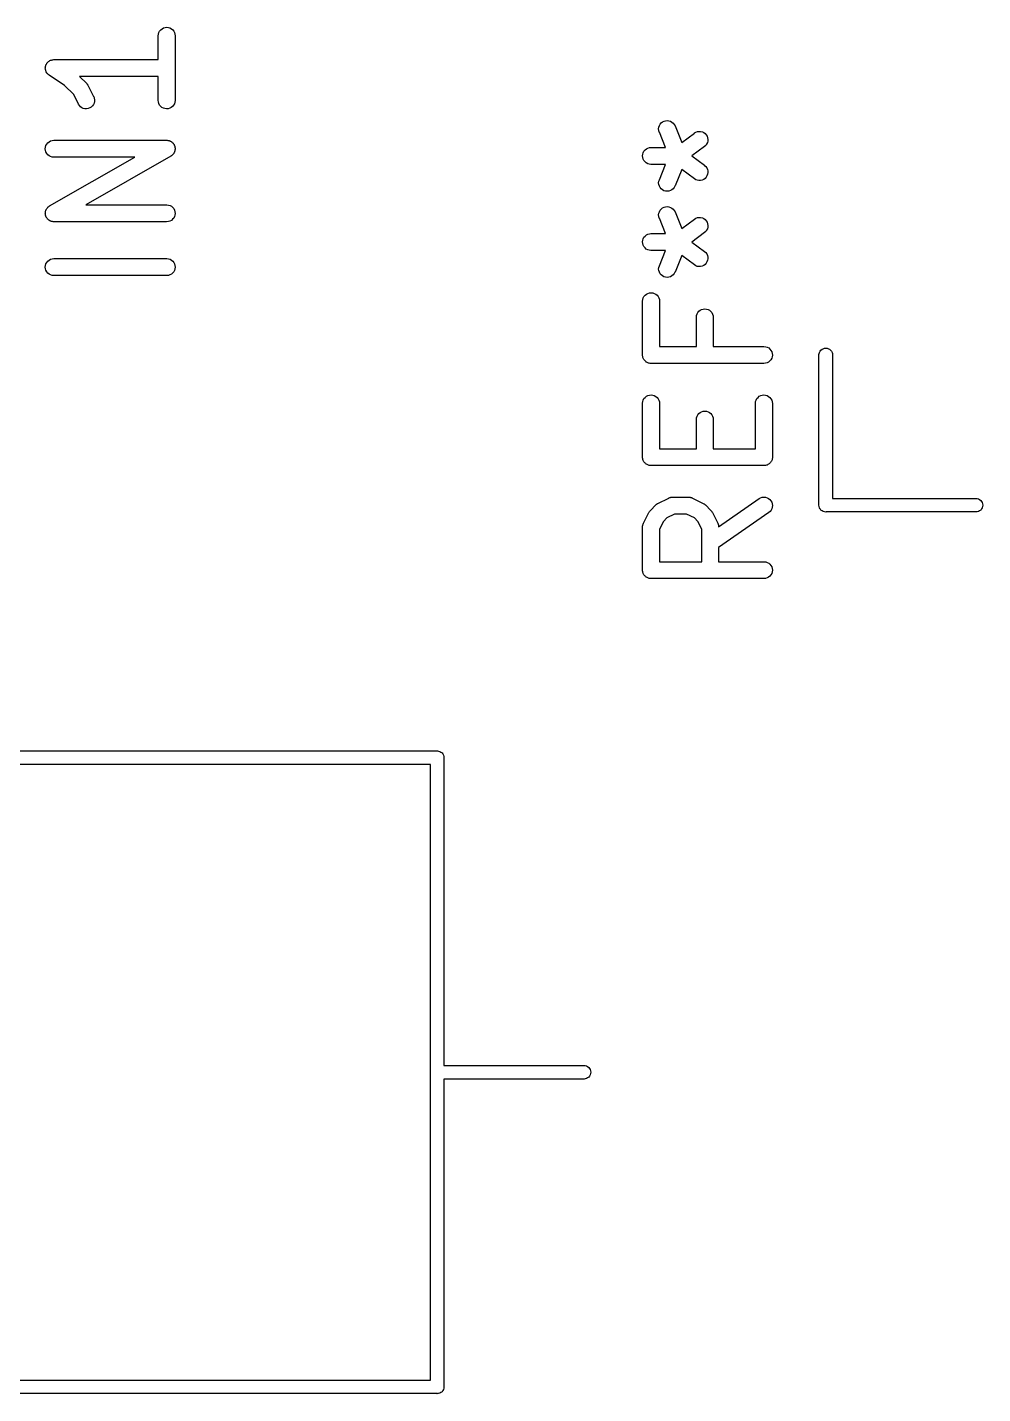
# Model space of a CAD drawing. Extents: x 79.2 to 140.3, y -94.5 to -17.5.
# Drawn here: x 99.55 to 108.01, y -53.39 to -41.3 of the extents above; entities that cross this region are included whole.
import ezdxf

# ---------------------------------------------------------------- set-up
doc = ezdxf.new("R2010")
doc.units = 0
doc.header["$MEASUREMENT"] = 0
doc.layers.add('BLACK', color=7, linetype='CONTINUOUS')

msp = doc.modelspace()

# ---------------------------------------------------------------- linework, layer by layer
at = {"layer": 'BLACK', "linetype": 'CONTINUOUS'}
for p, q in [((100.707, -41.3693), (100.709, -41.3548)), ((100.709, -41.3548), (100.713, -41.3408)), ((100.713, -41.3408), (100.72, -41.328)), ((100.72, -41.328), (100.73, -41.3168)), ((100.73, -41.3168), (100.741, -41.3076)), ((100.741, -41.3076), (100.754, -41.3008)), ((100.754, -41.3008), (100.768, -41.2967)), ((100.768, -41.2967), (100.783, -41.2954)), ((100.783, -41.2954), (100.797, -41.2969)), ((100.797, -41.2969), (100.811, -41.3012)), ((100.811, -41.3012), (100.824, -41.3082)), ((100.824, -41.3082), (100.836, -41.3175)), ((100.836, -41.3175), (100.845, -41.3289)), ((100.845, -41.3289), (100.852, -41.3418)), ((100.852, -41.3418), (100.856, -41.3558)), ((100.856, -41.3558), (100.857, -41.3704)), ((100.707, -41.3704), (100.707, -41.3693)), ((100.707, -41.5811), (100.707, -41.3704)), ((100.857, -41.3704), (100.857, -41.9418)), ((99.7203, -41.6141), (99.7249, -41.6085)), ((99.7249, -41.6085), (99.7295, -41.6029)), ((99.7295, -41.6029), (99.7296, -41.6028)), ((99.7296, -41.6028), (99.7354, -41.5981)), ((99.7296, -41.6028), (99.7296, -41.6028)), ((99.7354, -41.5981), (99.7409, -41.5936)), ((99.7409, -41.5936), (99.7409, -41.5936)), ((99.7409, -41.5936), (99.741, -41.5936)), ((99.741, -41.5936), (99.7476, -41.5901)), ((99.7476, -41.5901), (99.7538, -41.5868)), ((99.7538, -41.5868), (99.7539, -41.5867)), ((99.7539, -41.5867), (99.7607, -41.5847)), ((99.7539, -41.5867), (99.7539, -41.5867)), ((99.7607, -41.5847), (99.7678, -41.5825)), ((99.7678, -41.5825), (99.7679, -41.5825)), ((99.7679, -41.5825), (99.7752, -41.5818)), ((99.7679, -41.5825), (99.7679, -41.5825)), ((99.7752, -41.5818), (99.7824, -41.5811)), ((99.7824, -41.5811), (100.707, -41.5811)), ((99.7074, -41.6555), (99.7081, -41.6483)), ((99.7074, -41.6556), (99.7074, -41.6555)), ((99.7074, -41.6555), (99.7074, -41.6555)), ((99.7081, -41.6631), (99.7074, -41.6556)), ((99.7081, -41.6483), (99.7089, -41.641)), ((99.7087, -41.67), (99.7081, -41.6631)), ((99.7087, -41.6701), (99.7087, -41.67)), ((99.7108, -41.6773), (99.7087, -41.6701)), ((99.7087, -41.6701), (99.7087, -41.6701)), ((99.7089, -41.6409), (99.7111, -41.6338)), ((99.7089, -41.641), (99.7089, -41.6409)), ((99.7089, -41.641), (99.7089, -41.641)), ((99.7128, -41.6841), (99.7108, -41.6773)), ((99.7111, -41.6338), (99.7132, -41.627)), ((99.7128, -41.6842), (99.7128, -41.6841)), ((99.7128, -41.6841), (99.7128, -41.6841)), ((99.7161, -41.6904), (99.7128, -41.6842)), ((99.7132, -41.627), (99.7133, -41.627)), ((99.7133, -41.6269), (99.7168, -41.6204)), ((99.7133, -41.627), (99.7133, -41.6269)), ((99.7196, -41.6971), (99.7161, -41.6904)), ((99.7168, -41.6204), (99.7202, -41.6142)), ((99.7196, -41.6972), (99.7196, -41.6971)), ((99.7196, -41.6971), (99.7196, -41.6971)), ((99.7242, -41.7028), (99.7196, -41.6972)), ((99.7202, -41.6142), (99.7202, -41.6141)), ((99.7202, -41.6141), (99.7203, -41.6141)), ((99.7287, -41.7085), (99.7242, -41.7028)), ((99.7288, -41.7085), (99.7287, -41.7085)), ((99.7288, -41.7086), (99.7288, -41.7085)), ((99.7345, -41.7133), (99.7288, -41.7086)), ((99.7399, -41.7179), (99.7345, -41.7133)), ((99.74, -41.718), (99.7399, -41.7179)), ((99.7408, -41.7185), (99.74, -41.718)), ((99.74, -41.718), (99.74, -41.718)), ((99.74, -41.718), (99.74, -41.718)), ((99.8775, -41.8096), (99.7408, -41.7185)), ((99.9588, -41.891), (99.8775, -41.8096)), ((100.707, -41.7311), (100.011, -41.7311)), ((100.011, -41.7311), (100.074, -41.7935)), ((100.074, -41.7935), (100.074, -41.7943)), ((100.074, -41.7943), (100.077, -41.7976)), ((100.077, -41.7976), (100.08, -41.8006)), ((100.08, -41.8006), (100.081, -41.8033)), ((100.081, -41.8033), (100.083, -41.8057)), ((100.083, -41.8057), (100.085, -41.8095)), ((100.085, -41.8095), (100.088, -41.813)), ((100.088, -41.813), (100.135, -41.9083)), ((100.707, -41.9418), (100.707, -41.7311)), ((100.001, -41.9753), (99.9588, -41.891)), ((100.139, -41.9663), (100.133, -41.9796)), ((100.135, -41.9083), (100.136, -41.9092)), ((100.136, -41.9092), (100.141, -41.9229)), ((100.142, -41.952), (100.139, -41.9663)), ((100.141, -41.9229), (100.143, -41.9374)), ((100.143, -41.9374), (100.142, -41.952)), ((100.709, -41.9564), (100.707, -41.9418)), ((100.713, -41.9704), (100.709, -41.9564)), ((100.72, -41.9833), (100.713, -41.9704)), ((100.851, -41.9714), (100.844, -41.9842)), ((100.856, -41.9574), (100.851, -41.9714)), ((100.857, -41.9429), (100.856, -41.9574)), ((100.857, -41.9418), (100.857, -41.9429)), ((100.009, -41.9877), (100.001, -41.9753)), ((100.019, -41.9984), (100.009, -41.9877)), ((100.031, -42.0069), (100.019, -41.9984)), ((100.044, -42.0129), (100.031, -42.0069)), ((100.058, -42.0162), (100.044, -42.0129)), ((100.073, -42.0166), (100.058, -42.0162)), ((100.087, -42.0143), (100.073, -42.0166)), ((100.101, -42.0091), (100.087, -42.0143)), ((100.114, -42.0014), (100.101, -42.0091)), ((100.124, -41.9914), (100.114, -42.0014)), ((100.133, -41.9796), (100.124, -41.9914)), ((100.729, -41.9947), (100.72, -41.9833)), ((100.74, -42.004), (100.729, -41.9947)), ((100.753, -42.0109), (100.74, -42.004)), ((100.767, -42.0153), (100.753, -42.0109)), ((100.782, -42.0168), (100.767, -42.0153)), ((100.796, -42.0155), (100.782, -42.0168)), ((100.81, -42.0113), (100.796, -42.0155)), ((100.823, -42.0046), (100.81, -42.0113)), ((100.835, -41.9954), (100.823, -42.0046)), ((100.844, -41.9842), (100.835, -41.9954)), ((105.14, -42.1942), (105.142, -42.1796)), ((105.141, -42.2088), (105.14, -42.1942)), ((105.145, -42.2229), (105.141, -42.2088)), ((105.142, -42.1796), (105.147, -42.1657)), ((105.147, -42.1657), (105.154, -42.153)), ((105.154, -42.153), (105.163, -42.1419)), ((105.163, -42.1419), (105.175, -42.1328)), ((105.175, -42.1328), (105.188, -42.1262)), ((105.188, -42.1262), (105.202, -42.1222)), ((105.202, -42.1222), (105.217, -42.121)), ((105.217, -42.121), (105.231, -42.1227)), ((105.231, -42.1227), (105.245, -42.1272)), ((105.245, -42.1272), (105.258, -42.1343)), ((105.258, -42.1343), (105.269, -42.1437)), ((105.269, -42.1437), (105.278, -42.1551)), ((105.278, -42.1551), (105.285, -42.1681)), ((105.285, -42.1681), (105.344, -42.3154)), ((99.7132, -42.3413), (99.7202, -42.3284)), ((99.7202, -42.3284), (99.7295, -42.3172)), ((99.7295, -42.3172), (99.7409, -42.3079)), ((99.7409, -42.3079), (99.7538, -42.301)), ((99.7538, -42.301), (99.7678, -42.2968)), ((99.7678, -42.2968), (99.7824, -42.2954)), ((99.7824, -42.2954), (100.782, -42.2954)), ((100.782, -42.2954), (100.783, -42.2954)), ((100.783, -42.2954), (100.786, -42.2957)), ((100.786, -42.2957), (100.788, -42.2956)), ((100.788, -42.2956), (100.793, -42.2965)), ((100.793, -42.2965), (100.798, -42.297)), ((100.798, -42.297), (100.8, -42.2978)), ((100.8, -42.2978), (100.803, -42.2982)), ((100.803, -42.2982), (100.807, -42.3)), ((100.807, -42.3), (100.812, -42.3014)), ((100.812, -42.3014), (100.814, -42.3027)), ((100.814, -42.3027), (100.816, -42.3036)), ((100.816, -42.3036), (100.821, -42.3062)), ((100.821, -42.3062), (100.825, -42.3085)), ((100.825, -42.3085), (100.827, -42.3101)), ((100.827, -42.3101), (100.829, -42.3115)), ((100.829, -42.3115), (100.832, -42.3148)), ((100.832, -42.3148), (100.836, -42.3179)), ((100.836, -42.3179), (100.838, -42.3199)), ((100.838, -42.3199), (100.839, -42.3216)), ((100.839, -42.3216), (100.842, -42.3256)), ((100.842, -42.3256), (100.845, -42.3293)), ((100.845, -42.3293), (100.846, -42.3316)), ((100.846, -42.3316), (100.848, -42.3336)), ((100.848, -42.3336), (100.85, -42.338)), ((105.146, -42.2239), (105.145, -42.2229)), ((105.2, -42.3591), (105.146, -42.2239)), ((105.344, -42.3154), (105.456, -42.2312)), ((105.456, -42.2312), (105.457, -42.2306)), ((105.457, -42.2306), (105.469, -42.2232)), ((105.469, -42.2232), (105.483, -42.2184)), ((105.483, -42.2184), (105.498, -42.2163)), ((105.498, -42.2163), (105.512, -42.2171)), ((105.512, -42.2171), (105.527, -42.2207)), ((105.527, -42.2207), (105.54, -42.227)), ((105.54, -42.227), (105.551, -42.2358)), ((105.551, -42.2358), (105.561, -42.2467)), ((105.565, -42.3296), (105.557, -42.3414)), ((105.561, -42.2467), (105.569, -42.2592)), ((105.572, -42.3163), (105.565, -42.3296)), ((105.569, -42.2592), (105.574, -42.273)), ((105.575, -42.3021), (105.572, -42.3163)), ((105.574, -42.273), (105.576, -42.2875)), ((105.576, -42.2875), (105.575, -42.3021)), ((99.7074, -42.3699), (99.7089, -42.3553)), ((99.7087, -42.3844), (99.7074, -42.3699)), ((99.7128, -42.3985), (99.7087, -42.3844)), ((99.7089, -42.3553), (99.7132, -42.3413)), ((99.7196, -42.4114), (99.7128, -42.3985)), ((99.7288, -42.4229), (99.7196, -42.4114)), ((99.74, -42.4323), (99.7288, -42.4229)), ((99.7528, -42.4393), (99.74, -42.4323)), ((99.7452, -42.8767), (100.5, -42.4454)), ((99.7668, -42.4437), (99.7528, -42.4393)), ((99.7813, -42.4454), (99.7668, -42.4437)), ((99.7824, -42.4454), (99.7813, -42.4454)), ((100.5, -42.4454), (99.7824, -42.4454)), ((100.82, -42.4355), (100.065, -42.8668)), ((100.822, -42.434), (100.82, -42.4355)), ((100.824, -42.4328), (100.822, -42.434)), ((100.828, -42.4298), (100.824, -42.4328)), ((100.832, -42.427), (100.828, -42.4298)), ((100.833, -42.4252), (100.832, -42.427)), ((100.835, -42.4236), (100.833, -42.4252)), ((100.838, -42.4199), (100.835, -42.4236)), ((100.842, -42.4164), (100.838, -42.4199)), ((100.843, -42.4143), (100.842, -42.4164)), ((100.845, -42.4123), (100.843, -42.4143)), ((100.847, -42.4081), (100.845, -42.4123)), ((100.849, -42.404), (100.847, -42.4081)), ((100.85, -42.4017), (100.849, -42.404)), ((100.85, -42.338), (100.852, -42.3423)), ((100.852, -42.3994), (100.85, -42.4017)), ((100.852, -42.3423), (100.853, -42.3447)), ((100.853, -42.3948), (100.852, -42.3994)), ((100.853, -42.3447), (100.854, -42.347)), ((100.855, -42.3904), (100.853, -42.3948)), ((100.854, -42.347), (100.855, -42.3517)), ((100.855, -42.3517), (100.856, -42.3563)), ((100.856, -42.3855), (100.855, -42.3879)), ((100.855, -42.3879), (100.855, -42.3904)), ((100.856, -42.3563), (100.856, -42.3588)), ((100.856, -42.3588), (100.857, -42.3613)), ((100.857, -42.3759), (100.856, -42.3807)), ((100.856, -42.3807), (100.856, -42.3855)), ((100.857, -42.3613), (100.857, -42.3661)), ((100.857, -42.3661), (100.857, -42.3709)), ((100.857, -42.3709), (100.857, -42.3734)), ((100.857, -42.3734), (100.857, -42.3759)), ((104.997, -42.4336), (104.999, -42.419)), ((104.999, -42.4481), (104.997, -42.4336)), ((104.999, -42.419), (105.003, -42.405)), ((105.003, -42.4622), (104.999, -42.4481)), ((105.003, -42.405), (105.01, -42.3922)), ((105.01, -42.3922), (105.02, -42.3809)), ((105.02, -42.3809), (105.031, -42.3716)), ((105.031, -42.3716), (105.044, -42.3648)), ((105.044, -42.3648), (105.058, -42.3605)), ((105.058, -42.3605), (105.072, -42.3591)), ((105.072, -42.3591), (105.2, -42.3591)), ((105.546, -42.3512), (105.435, -42.4341)), ((105.435, -42.4341), (105.546, -42.517)), ((105.557, -42.3414), (105.546, -42.3512)), ((105.01, -42.4752), (105.003, -42.4622)), ((105.019, -42.4866), (105.01, -42.4752)), ((105.03, -42.496), (105.019, -42.4866)), ((105.043, -42.503), (105.03, -42.496)), ((105.057, -42.5075), (105.043, -42.503)), ((105.071, -42.5091), (105.057, -42.5075)), ((105.072, -42.5091), (105.071, -42.5091)), ((105.2, -42.5091), (105.072, -42.5091)), ((105.146, -42.6443), (105.2, -42.5091)), ((105.344, -42.5528), (105.285, -42.7)), ((105.456, -42.637), (105.344, -42.5528)), ((105.546, -42.517), (105.547, -42.5176)), ((105.547, -42.5176), (105.557, -42.5276)), ((105.557, -42.5276), (105.566, -42.5395)), ((105.566, -42.5395), (105.572, -42.5529)), ((105.572, -42.5529), (105.575, -42.5671)), ((105.575, -42.5671), (105.576, -42.5818)), ((105.14, -42.673), (105.142, -42.6584)), ((105.142, -42.6875), (105.14, -42.673)), ((105.142, -42.6584), (105.146, -42.6443)), ((105.146, -42.7015), (105.142, -42.6875)), ((105.468, -42.6445), (105.456, -42.637)), ((105.482, -42.6496), (105.468, -42.6445)), ((105.497, -42.6518), (105.482, -42.6496)), ((105.511, -42.6512), (105.497, -42.6518)), ((105.526, -42.6478), (105.511, -42.6512)), ((105.539, -42.6417), (105.526, -42.6478)), ((105.551, -42.6331), (105.539, -42.6417)), ((105.561, -42.6224), (105.551, -42.6331)), ((105.568, -42.6099), (105.561, -42.6224)), ((105.573, -42.5962), (105.568, -42.6099)), ((105.576, -42.5818), (105.573, -42.5962)), ((105.153, -42.7143), (105.146, -42.7015)), ((105.163, -42.7256), (105.153, -42.7143)), ((105.174, -42.7348), (105.163, -42.7256)), ((105.187, -42.7416), (105.174, -42.7348)), ((105.201, -42.7458), (105.187, -42.7416)), ((105.215, -42.7472), (105.201, -42.7458)), ((105.23, -42.7457), (105.215, -42.7472)), ((105.244, -42.7414), (105.23, -42.7457)), ((105.257, -42.7345), (105.244, -42.7414)), ((105.268, -42.7252), (105.257, -42.7345)), ((105.278, -42.7139), (105.268, -42.7252)), ((105.284, -42.701), (105.278, -42.7139)), ((105.285, -42.7), (105.284, -42.701)), ((99.7074, -42.9413), (99.7076, -42.9388)), ((99.7076, -42.9362), (99.7084, -42.9315)), ((99.7076, -42.9388), (99.7076, -42.9362)), ((99.7084, -42.9315), (99.7089, -42.9267)), ((99.7089, -42.9267), (99.7097, -42.9243)), ((99.7097, -42.9243), (99.7101, -42.9218)), ((99.7101, -42.9218), (99.7118, -42.9173)), ((99.7118, -42.9173), (99.7132, -42.9127)), ((99.7132, -42.9127), (99.7144, -42.9105)), ((99.7144, -42.9105), (99.7154, -42.9082)), ((99.7154, -42.9082), (99.7179, -42.9041)), ((99.7179, -42.9041), (99.7202, -42.8999)), ((99.7202, -42.8999), (99.7218, -42.8979)), ((99.7218, -42.8979), (99.7232, -42.8958)), ((99.7232, -42.8958), (99.7265, -42.8923)), ((99.7265, -42.8923), (99.7295, -42.8886)), ((99.7295, -42.8886), (99.7315, -42.887)), ((99.7315, -42.887), (99.7332, -42.8852)), ((99.7332, -42.8852), (99.7372, -42.8824)), ((99.7372, -42.8824), (99.7409, -42.8793)), ((99.7409, -42.8793), (99.7431, -42.8782)), ((99.7431, -42.8782), (99.7452, -42.8767)), ((100.065, -42.8668), (100.782, -42.8668)), ((100.782, -42.8668), (100.783, -42.8668)), ((100.783, -42.8668), (100.798, -42.8684)), ((100.798, -42.8684), (100.812, -42.8729)), ((100.812, -42.8729), (100.825, -42.8799)), ((100.825, -42.8799), (100.836, -42.8893)), ((100.836, -42.8893), (100.845, -42.9007)), ((100.845, -42.9007), (100.852, -42.9137)), ((100.852, -42.9137), (100.856, -42.9278)), ((100.856, -42.9278), (100.857, -42.9423)), ((105.142, -42.9415), (105.147, -42.9276)), ((105.147, -42.9276), (105.154, -42.9149)), ((105.154, -42.9149), (105.163, -42.9038)), ((105.163, -42.9038), (105.175, -42.8947)), ((105.175, -42.8947), (105.188, -42.8881)), ((105.188, -42.8881), (105.202, -42.8841)), ((105.202, -42.8841), (105.217, -42.8829)), ((105.217, -42.8829), (105.231, -42.8846)), ((105.231, -42.8846), (105.245, -42.8891)), ((105.245, -42.8891), (105.258, -42.8962)), ((105.258, -42.8962), (105.269, -42.9056)), ((105.269, -42.9056), (105.278, -42.9171)), ((105.278, -42.9171), (105.285, -42.9301)), ((105.285, -42.9301), (105.344, -43.0773)), ((99.7078, -42.9461), (99.7074, -42.9413)), ((99.7079, -42.9509), (99.7078, -42.9461)), ((99.7085, -42.9533), (99.7079, -42.9509)), ((99.7087, -42.9559), (99.7085, -42.9533)), ((99.7101, -42.9605), (99.7087, -42.9559)), ((99.7111, -42.9652), (99.7101, -42.9605)), ((99.7121, -42.9675), (99.7111, -42.9652)), ((99.7128, -42.9699), (99.7121, -42.9675)), ((99.7151, -42.9742), (99.7128, -42.9699)), ((99.717, -42.9786), (99.7151, -42.9742)), ((99.7185, -42.9806), (99.717, -42.9786)), ((99.7196, -42.9829), (99.7185, -42.9806)), ((99.7226, -42.9866), (99.7196, -42.9829)), ((99.7254, -42.9906), (99.7226, -42.9866)), ((99.7272, -42.9923), (99.7254, -42.9906)), ((99.7288, -42.9943), (99.7272, -42.9923)), ((99.7325, -42.9974), (99.7288, -42.9943)), ((99.7359, -43.0007), (99.7325, -42.9974)), ((99.7381, -43.0021), (99.7359, -43.0007)), ((99.74, -43.0037), (99.7381, -43.0021)), ((99.7442, -43.006), (99.74, -43.0037)), ((99.7483, -43.0086), (99.7442, -43.006)), ((99.7506, -43.0095), (99.7483, -43.0086)), ((99.7528, -43.0107), (99.7506, -43.0095)), ((99.7574, -43.0122), (99.7528, -43.0107)), ((99.7619, -43.014), (99.7574, -43.0122)), ((99.7644, -43.0144), (99.7619, -43.014)), ((99.7668, -43.0152), (99.7644, -43.0144)), ((99.7716, -43.0157), (99.7668, -43.0152)), ((99.7763, -43.0166), (99.7716, -43.0157)), ((99.7788, -43.0165), (99.7763, -43.0166)), ((99.7813, -43.0168), (99.7788, -43.0165)), ((99.7824, -43.0168), (99.7813, -43.0168)), ((100.782, -43.0168), (99.7824, -43.0168)), ((100.797, -43.0154), (100.782, -43.0168)), ((100.811, -43.0112), (100.797, -43.0154)), ((100.824, -43.0043), (100.811, -43.0112)), ((100.835, -42.995), (100.824, -43.0043)), ((100.845, -42.9837), (100.835, -42.995)), ((100.852, -42.9709), (100.845, -42.9837)), ((100.856, -42.9569), (100.852, -42.9709)), ((100.857, -42.9423), (100.856, -42.9569)), ((105.14, -42.9561), (105.142, -42.9415)), ((105.141, -42.9707), (105.14, -42.9561)), ((105.145, -42.9848), (105.141, -42.9707)), ((105.146, -42.9858), (105.145, -42.9848)), ((105.2, -43.121), (105.146, -42.9858)), ((105.344, -43.0773), (105.456, -42.9931)), ((105.456, -42.9931), (105.457, -42.9925)), ((105.457, -42.9925), (105.469, -42.9851)), ((105.469, -42.9851), (105.483, -42.9803)), ((105.483, -42.9803), (105.498, -42.9782)), ((105.498, -42.9782), (105.512, -42.979)), ((105.512, -42.979), (105.527, -42.9826)), ((105.527, -42.9826), (105.54, -42.9889)), ((105.54, -42.9889), (105.551, -42.9977)), ((105.551, -42.9977), (105.561, -43.0086)), ((105.561, -43.0086), (105.569, -43.0211)), ((105.569, -43.0211), (105.574, -43.0349)), ((105.574, -43.0349), (105.576, -43.0494)), ((105.576, -43.0494), (105.575, -43.064)), ((104.997, -43.1955), (104.999, -43.1809)), ((104.999, -43.1809), (105.003, -43.1669)), ((105.003, -43.1669), (105.01, -43.1541)), ((105.01, -43.1541), (105.02, -43.1428)), ((105.02, -43.1428), (105.031, -43.1335)), ((105.031, -43.1335), (105.044, -43.1267)), ((105.044, -43.1267), (105.058, -43.1224)), ((105.058, -43.1224), (105.072, -43.121)), ((105.072, -43.121), (105.2, -43.121)), ((105.546, -43.1131), (105.435, -43.196)), ((105.557, -43.1033), (105.546, -43.1131)), ((105.565, -43.0915), (105.557, -43.1033)), ((105.572, -43.0782), (105.565, -43.0915)), ((105.575, -43.064), (105.572, -43.0782)), ((104.999, -43.2101), (104.997, -43.1955)), ((105.003, -43.2241), (104.999, -43.2101)), ((105.01, -43.2371), (105.003, -43.2241)), ((105.019, -43.2485), (105.01, -43.2371)), ((105.03, -43.2579), (105.019, -43.2485)), ((105.043, -43.2649), (105.03, -43.2579)), ((105.057, -43.2694), (105.043, -43.2649)), ((105.071, -43.271), (105.057, -43.2694)), ((105.072, -43.271), (105.071, -43.271)), ((105.2, -43.271), (105.072, -43.271)), ((105.146, -43.4062), (105.2, -43.271)), ((105.435, -43.196), (105.546, -43.2789)), ((105.546, -43.2789), (105.547, -43.2795)), ((105.547, -43.2795), (105.557, -43.2895)), ((105.557, -43.2895), (105.566, -43.3014)), ((105.566, -43.3014), (105.572, -43.3148)), ((99.7074, -43.4175), (99.7089, -43.4029)), ((99.7087, -43.4321), (99.7074, -43.4175)), ((99.7089, -43.4029), (99.7132, -43.3889)), ((99.7132, -43.3889), (99.7202, -43.3761)), ((99.7202, -43.3761), (99.7295, -43.3648)), ((99.7295, -43.3648), (99.7409, -43.3555)), ((99.7409, -43.3555), (99.7538, -43.3487)), ((99.7538, -43.3487), (99.7678, -43.3444)), ((99.7678, -43.3444), (99.7824, -43.343)), ((99.7824, -43.343), (100.782, -43.343)), ((100.782, -43.343), (100.783, -43.343)), ((100.783, -43.343), (100.798, -43.3446)), ((100.798, -43.3446), (100.812, -43.3491)), ((100.812, -43.3491), (100.825, -43.3561)), ((100.825, -43.3561), (100.836, -43.3655)), ((100.836, -43.3655), (100.845, -43.3769)), ((100.845, -43.3769), (100.852, -43.3899)), ((100.852, -43.3899), (100.856, -43.4039)), ((100.856, -43.4039), (100.857, -43.4185)), ((100.857, -43.4185), (100.856, -43.4331)), ((105.14, -43.4349), (105.142, -43.4203)), ((105.142, -43.4203), (105.146, -43.4062)), ((105.344, -43.3147), (105.285, -43.4619)), ((105.456, -43.3989), (105.344, -43.3147)), ((105.468, -43.4065), (105.456, -43.3989)), ((105.482, -43.4115), (105.468, -43.4065)), ((105.497, -43.4137), (105.482, -43.4115)), ((105.511, -43.4131), (105.497, -43.4137)), ((105.526, -43.4097), (105.511, -43.4131)), ((105.539, -43.4036), (105.526, -43.4097)), ((105.551, -43.395), (105.539, -43.4036)), ((105.561, -43.3843), (105.551, -43.395)), ((105.568, -43.3718), (105.561, -43.3843)), ((105.573, -43.3581), (105.568, -43.3718)), ((105.572, -43.3148), (105.575, -43.329)), ((105.576, -43.3437), (105.573, -43.3581)), ((105.575, -43.329), (105.576, -43.3437)), ((99.7128, -43.4461), (99.7087, -43.4321)), ((99.7196, -43.4591), (99.7128, -43.4461)), ((99.7288, -43.4705), (99.7196, -43.4591)), ((99.74, -43.4799), (99.7288, -43.4705)), ((99.7528, -43.4869), (99.74, -43.4799)), ((99.7668, -43.4914), (99.7528, -43.4869)), ((99.7813, -43.493), (99.7668, -43.4914)), ((99.7824, -43.493), (99.7813, -43.493)), ((100.782, -43.493), (99.7824, -43.493)), ((100.797, -43.4916), (100.782, -43.493)), ((100.811, -43.4873), (100.797, -43.4916)), ((100.824, -43.4805), (100.811, -43.4873)), ((100.835, -43.4712), (100.824, -43.4805)), ((100.845, -43.4599), (100.835, -43.4712)), ((100.852, -43.4471), (100.845, -43.4599)), ((100.856, -43.4331), (100.852, -43.4471)), ((105.142, -43.4494), (105.14, -43.4349)), ((105.146, -43.4634), (105.142, -43.4494)), ((105.153, -43.4763), (105.146, -43.4634)), ((105.163, -43.4875), (105.153, -43.4763)), ((105.174, -43.4967), (105.163, -43.4875)), ((105.187, -43.5035), (105.174, -43.4967)), ((105.201, -43.5077), (105.187, -43.5035)), ((105.215, -43.5091), (105.201, -43.5077)), ((105.23, -43.5076), (105.215, -43.5091)), ((105.244, -43.5033), (105.23, -43.5076)), ((105.257, -43.4964), (105.244, -43.5033)), ((105.268, -43.4871), (105.257, -43.4964)), ((105.278, -43.4758), (105.268, -43.4871)), ((105.284, -43.4629), (105.278, -43.4758)), ((105.285, -43.4619), (105.284, -43.4629)), ((105.02, -43.6662), (105.031, -43.6571)), ((105.031, -43.6571), (105.044, -43.6503)), ((105.044, -43.6503), (105.058, -43.6461)), ((105.058, -43.6461), (105.073, -43.6448)), ((105.073, -43.6448), (105.087, -43.6463)), ((105.087, -43.6463), (105.101, -43.6507)), ((105.101, -43.6507), (105.114, -43.6576)), ((105.114, -43.6576), (105.126, -43.667)), ((104.997, -43.7188), (104.999, -43.7042)), ((104.997, -43.7198), (104.997, -43.7188)), ((104.997, -44.196), (104.997, -43.7198)), ((104.999, -43.7042), (105.003, -43.6903)), ((105.003, -43.6903), (105.01, -43.6774)), ((105.01, -43.6774), (105.02, -43.6662)), ((105.126, -43.667), (105.135, -43.6783)), ((105.135, -43.6783), (105.142, -43.6912)), ((105.142, -43.6912), (105.146, -43.7052)), ((105.146, -43.7052), (105.147, -43.7198)), ((105.147, -43.7198), (105.147, -44.121)), ((105.474, -43.8616), (105.475, -43.8471)), ((105.474, -43.8627), (105.474, -43.8616)), ((105.474, -44.121), (105.474, -43.8627)), ((105.475, -43.8471), (105.48, -43.8331)), ((105.48, -43.8331), (105.487, -43.8203)), ((105.487, -43.8203), (105.496, -43.8091)), ((105.496, -43.8091), (105.508, -43.7999)), ((105.508, -43.7999), (105.52, -43.7931)), ((105.52, -43.7931), (105.535, -43.789)), ((105.535, -43.789), (105.549, -43.7877)), ((105.549, -43.7877), (105.564, -43.7892)), ((105.564, -43.7892), (105.578, -43.7935)), ((105.578, -43.7935), (105.591, -43.8005)), ((105.591, -43.8005), (105.602, -43.8098)), ((105.602, -43.8098), (105.611, -43.8212)), ((105.611, -43.8212), (105.618, -43.8341)), ((105.618, -43.8341), (105.622, -43.8481)), ((105.622, -43.8481), (105.624, -43.8627)), ((105.624, -43.8627), (105.624, -44.121)), ((105.147, -44.121), (105.474, -44.121)), ((105.624, -44.121), (106.072, -44.121)), ((106.072, -44.121), (106.073, -44.121)), ((106.073, -44.121), (106.088, -44.1226)), ((106.088, -44.1226), (106.102, -44.1271)), ((106.102, -44.1271), (106.115, -44.1341)), ((106.115, -44.1341), (106.126, -44.1435)), ((106.126, -44.1435), (106.135, -44.1549)), ((106.577, -44.1534), (106.587, -44.1459)), ((106.587, -44.1459), (106.597, -44.1403)), ((106.597, -44.1403), (106.608, -44.1369)), ((106.608, -44.1369), (106.62, -44.1357)), ((106.62, -44.1357), (106.632, -44.1369)), ((106.632, -44.1369), (106.643, -44.1403)), ((106.643, -44.1403), (106.653, -44.1459)), ((106.653, -44.1459), (106.663, -44.1534)), ((104.998, -44.203), (104.997, -44.196)), ((104.999, -44.2101), (104.998, -44.203)), ((104.999, -44.2103), (104.999, -44.2101)), ((104.999, -44.2106), (104.999, -44.2103)), ((105.001, -44.2173), (104.999, -44.2106)), ((105.003, -44.2241), (105.001, -44.2173)), ((105.003, -44.2243), (105.003, -44.2241)), ((105.003, -44.2246), (105.003, -44.2243)), ((105.006, -44.2308), (105.003, -44.2246)), ((105.01, -44.2371), (105.006, -44.2308)), ((105.01, -44.2373), (105.01, -44.2371)), ((105.01, -44.2375), (105.01, -44.2373)), ((105.014, -44.243), (105.01, -44.2375)), ((105.019, -44.2485), (105.014, -44.243)), ((105.019, -44.2486), (105.019, -44.2485)), ((105.019, -44.2488), (105.019, -44.2486)), ((105.025, -44.2533), (105.019, -44.2488)), ((105.03, -44.2579), (105.025, -44.2533)), ((105.03, -44.258), (105.03, -44.2579)), ((105.03, -44.2582), (105.03, -44.258)), ((105.037, -44.2615), (105.03, -44.2582)), ((105.043, -44.2649), (105.037, -44.2615)), ((105.043, -44.265), (105.043, -44.2649)), ((105.043, -44.2651), (105.043, -44.265)), ((105.05, -44.2672), (105.043, -44.2651)), ((105.057, -44.2694), (105.05, -44.2672)), ((105.057, -44.2695), (105.057, -44.2694)), ((105.057, -44.2694), (105.057, -44.2694)), ((105.064, -44.2702), (105.057, -44.2695)), ((105.071, -44.271), (105.064, -44.2702)), ((106.087, -44.2696), (106.072, -44.271)), ((106.101, -44.2653), (106.087, -44.2696)), ((106.114, -44.2585), (106.101, -44.2653)), ((106.125, -44.2492), (106.114, -44.2585)), ((106.135, -44.2379), (106.125, -44.2492)), ((106.135, -44.1549), (106.142, -44.1679)), ((106.142, -44.2251), (106.135, -44.2379)), ((106.142, -44.1679), (106.146, -44.1819)), ((106.146, -44.2111), (106.142, -44.2251)), ((106.146, -44.1819), (106.147, -44.1965)), ((106.147, -44.1965), (106.146, -44.2111)), ((106.56, -44.1931), (106.561, -44.1842)), ((106.56, -45.5231), (106.56, -44.1931)), ((106.561, -44.1842), (106.564, -44.1729)), ((106.564, -44.1729), (106.57, -44.1625)), ((106.57, -44.1625), (106.577, -44.1534)), ((106.663, -44.1534), (106.67, -44.1625)), ((106.67, -44.1625), (106.676, -44.1729)), ((106.676, -44.1729), (106.679, -44.1842)), ((106.679, -44.1842), (106.68, -44.1931)), ((106.68, -44.1931), (106.68, -45.466)), ((105.072, -44.271), (105.071, -44.271)), ((106.072, -44.271), (105.072, -44.271)), ((105.072, -44.271), (105.072, -44.271)), ((105.072, -44.271), (105.072, -44.271)), ((105.072, -44.271), (105.072, -44.271)), ((104.997, -44.6235), (104.999, -44.609)), ((104.997, -44.6246), (104.997, -44.6235)), ((104.997, -45.1008), (104.997, -44.6246)), ((104.999, -44.609), (105.003, -44.595)), ((105.003, -44.595), (105.01, -44.5822)), ((105.01, -44.5822), (105.02, -44.571)), ((105.02, -44.571), (105.031, -44.5618)), ((105.031, -44.5618), (105.044, -44.555)), ((105.044, -44.555), (105.058, -44.5509)), ((105.058, -44.5509), (105.073, -44.5496)), ((105.073, -44.5496), (105.087, -44.5511)), ((105.087, -44.5511), (105.101, -44.5554)), ((105.101, -44.5554), (105.114, -44.5624)), ((105.114, -44.5624), (105.126, -44.5717)), ((105.126, -44.5717), (105.135, -44.5831)), ((105.135, -44.5831), (105.142, -44.596)), ((105.142, -44.596), (105.146, -44.61)), ((105.146, -44.61), (105.147, -44.6246)), ((105.147, -44.6246), (105.147, -45.0258)), ((105.997, -44.6235), (105.999, -44.609)), ((105.997, -44.6246), (105.997, -44.6235)), ((105.997, -45.0258), (105.997, -44.6246)), ((105.999, -44.609), (106.003, -44.595)), ((106.003, -44.595), (106.01, -44.5822)), ((106.01, -44.5822), (106.02, -44.571)), ((106.02, -44.571), (106.031, -44.5618)), ((106.031, -44.5618), (106.044, -44.555)), ((106.044, -44.555), (106.058, -44.5509)), ((106.058, -44.5509), (106.073, -44.5496)), ((106.073, -44.5496), (106.087, -44.5511)), ((106.087, -44.5511), (106.101, -44.5554)), ((106.101, -44.5554), (106.114, -44.5624)), ((106.114, -44.5624), (106.126, -44.5717)), ((106.126, -44.5717), (106.135, -44.5831)), ((106.135, -44.5831), (106.142, -44.596)), ((106.142, -44.596), (106.146, -44.61)), ((106.146, -44.61), (106.147, -44.6246)), ((106.147, -44.6246), (106.147, -45.1008)), ((105.474, -44.7664), (105.475, -44.7518)), ((105.475, -44.7518), (105.48, -44.7379)), ((105.48, -44.7379), (105.487, -44.7251)), ((105.487, -44.7251), (105.496, -44.7138)), ((105.496, -44.7138), (105.508, -44.7047)), ((105.508, -44.7047), (105.52, -44.6979)), ((105.52, -44.6979), (105.535, -44.6938)), ((105.535, -44.6938), (105.549, -44.6924)), ((105.549, -44.6924), (105.564, -44.694)), ((105.564, -44.694), (105.578, -44.6983)), ((105.578, -44.6983), (105.591, -44.7052)), ((105.591, -44.7052), (105.602, -44.7146)), ((105.602, -44.7146), (105.611, -44.7259)), ((105.611, -44.7259), (105.618, -44.7388)), ((105.618, -44.7388), (105.622, -44.7529)), ((105.622, -44.7529), (105.624, -44.7674)), ((105.474, -44.7674), (105.474, -44.7664)), ((105.474, -45.0258), (105.474, -44.7674)), ((105.624, -44.7674), (105.624, -45.0258)), ((104.998, -45.1078), (104.997, -45.1008)), ((104.999, -45.1148), (104.998, -45.1078)), ((104.999, -45.1151), (104.999, -45.1148)), ((104.999, -45.1153), (104.999, -45.1151)), ((105.001, -45.1221), (104.999, -45.1153)), ((105.147, -45.0258), (105.474, -45.0258)), ((105.624, -45.0258), (105.997, -45.0258)), ((106.146, -45.1164), (106.144, -45.123)), ((106.147, -45.1089), (106.146, -45.1158)), ((106.146, -45.1158), (106.146, -45.1161)), ((106.146, -45.1161), (106.146, -45.1164)), ((106.147, -45.1008), (106.147, -45.1013)), ((106.147, -45.1013), (106.147, -45.1013)), ((106.147, -45.1013), (106.147, -45.1013)), ((106.147, -45.1013), (106.147, -45.1018)), ((106.147, -45.1018), (106.147, -45.1089)), ((105.003, -45.1289), (105.001, -45.1221)), ((105.003, -45.1291), (105.003, -45.1289)), ((105.003, -45.1293), (105.003, -45.1291)), ((105.006, -45.1356), (105.003, -45.1293)), ((105.01, -45.1418), (105.006, -45.1356)), ((105.01, -45.142), (105.01, -45.1418)), ((105.01, -45.1423), (105.01, -45.142)), ((105.014, -45.1478), (105.01, -45.1423)), ((105.019, -45.1532), (105.014, -45.1478)), ((105.019, -45.1534), (105.019, -45.1532)), ((105.019, -45.1536), (105.019, -45.1534)), ((105.025, -45.1581), (105.019, -45.1536)), ((105.03, -45.1626), (105.025, -45.1581)), ((105.03, -45.1628), (105.03, -45.1626)), ((105.03, -45.1629), (105.03, -45.1628)), ((105.037, -45.1663), (105.03, -45.1629)), ((105.043, -45.1697), (105.037, -45.1663)), ((105.043, -45.1698), (105.043, -45.1697)), ((105.043, -45.1699), (105.043, -45.1698)), ((105.05, -45.172), (105.043, -45.1699)), ((105.057, -45.1741), (105.05, -45.172)), ((105.057, -45.1742), (105.057, -45.1741)), ((105.064, -45.175), (105.057, -45.1742)), ((105.057, -45.1742), (105.057, -45.1742)), ((105.071, -45.1758), (105.064, -45.175)), ((105.072, -45.1758), (105.071, -45.1758)), ((106.072, -45.1758), (105.072, -45.1758)), ((105.072, -45.1758), (105.072, -45.1758)), ((105.072, -45.1758), (105.072, -45.1758)), ((105.072, -45.1758), (105.072, -45.1758)), ((106.079, -45.1751), (106.072, -45.1758)), ((106.086, -45.1744), (106.079, -45.1751)), ((106.087, -45.1744), (106.086, -45.1744)), ((106.094, -45.1723), (106.087, -45.1743)), ((106.087, -45.1743), (106.087, -45.1744)), ((106.1, -45.1703), (106.094, -45.1723)), ((106.101, -45.1702), (106.1, -45.1703)), ((106.107, -45.1668), (106.101, -45.1701)), ((106.101, -45.1701), (106.101, -45.1702)), ((106.113, -45.1635), (106.107, -45.1668)), ((106.114, -45.1634), (106.113, -45.1635)), ((106.119, -45.1587), (106.114, -45.1632)), ((106.114, -45.1632), (106.114, -45.1634)), ((106.125, -45.1543), (106.119, -45.1587)), ((106.13, -45.1486), (106.125, -45.154)), ((106.125, -45.154), (106.125, -45.1541)), ((106.125, -45.1541), (106.125, -45.1543)), ((106.134, -45.1431), (106.13, -45.1486)), ((106.135, -45.1427), (106.134, -45.1429)), ((106.134, -45.1429), (106.134, -45.1431)), ((106.138, -45.1365), (106.135, -45.1427)), ((106.141, -45.1303), (106.138, -45.1365)), ((106.142, -45.1298), (106.141, -45.1301)), ((106.141, -45.1301), (106.141, -45.1303)), ((106.144, -45.123), (106.142, -45.1298)), ((105.134, -45.5099), (105.229, -45.4623)), ((105.229, -45.4623), (105.23, -45.4618)), ((105.23, -45.4618), (105.232, -45.461)), ((105.232, -45.461), (105.234, -45.46)), ((105.234, -45.46), (105.239, -45.4585)), ((105.239, -45.4585), (105.244, -45.4567)), ((105.244, -45.4567), (105.246, -45.4564)), ((105.246, -45.4564), (105.248, -45.4558)), ((105.248, -45.4558), (105.253, -45.4553)), ((105.253, -45.4553), (105.258, -45.4545)), ((105.258, -45.4545), (105.261, -45.4545)), ((105.261, -45.4545), (105.263, -45.4543)), ((105.263, -45.4543), (105.406, -45.4543)), ((105.406, -45.4543), (105.407, -45.4543)), ((105.407, -45.4543), (105.409, -45.4546)), ((105.409, -45.4546), (105.411, -45.4545)), ((105.411, -45.4545), (105.416, -45.4554)), ((105.416, -45.4554), (105.421, -45.456)), ((105.421, -45.456), (105.423, -45.4566)), ((105.423, -45.4566), (105.426, -45.457)), ((105.426, -45.457), (105.43, -45.4588)), ((105.43, -45.4588), (105.435, -45.4604)), ((105.435, -45.4604), (105.437, -45.4615)), ((105.437, -45.4615), (105.439, -45.4623)), ((105.439, -45.4623), (105.534, -45.5099)), ((105.671, -45.7187), (106.029, -45.4679)), ((106.029, -45.4679), (106.03, -45.4673)), ((106.03, -45.4673), (106.043, -45.4603)), ((106.043, -45.4603), (106.057, -45.4559)), ((106.057, -45.4559), (106.072, -45.4543)), ((106.072, -45.4543), (106.086, -45.4556)), ((106.086, -45.4556), (106.1, -45.4597)), ((106.1, -45.4597), (106.113, -45.4664)), ((106.113, -45.4664), (106.125, -45.4756)), ((106.125, -45.4756), (106.134, -45.4868)), ((106.68, -45.466), (107.953, -45.466)), ((107.953, -45.466), (107.962, -45.4669)), ((107.962, -45.4669), (107.973, -45.4703)), ((107.973, -45.4703), (107.983, -45.4759)), ((107.983, -45.4759), (107.993, -45.4834)), ((105.005, -45.6863), (105.053, -45.591)), ((105.053, -45.5901), (105.056, -45.5866)), ((105.053, -45.591), (105.053, -45.5901)), ((105.056, -45.5866), (105.058, -45.5828)), ((105.058, -45.5828), (105.06, -45.5804)), ((105.06, -45.5804), (105.061, -45.5778)), ((105.061, -45.5778), (105.064, -45.5748)), ((105.064, -45.5748), (105.067, -45.5715)), ((105.067, -45.5715), (105.115, -45.5239)), ((105.115, -45.5232), (105.119, -45.5206)), ((105.115, -45.5239), (105.115, -45.5232)), ((105.119, -45.5206), (105.122, -45.5177)), ((105.122, -45.5177), (105.124, -45.516)), ((105.124, -45.516), (105.127, -45.5141)), ((105.127, -45.5141), (105.131, -45.5121)), ((105.131, -45.5121), (105.134, -45.5099)), ((105.534, -45.5099), (105.535, -45.5103)), ((105.535, -45.5103), (105.539, -45.5126)), ((105.539, -45.5126), (105.543, -45.5146)), ((105.543, -45.5146), (105.545, -45.5166)), ((105.545, -45.5166), (105.548, -45.5183)), ((105.548, -45.5183), (105.551, -45.5212)), ((105.551, -45.5212), (105.554, -45.5239)), ((105.554, -45.5239), (105.602, -45.5715)), ((105.602, -45.5715), (105.602, -45.5723)), ((105.602, -45.5723), (105.605, -45.5756)), ((105.605, -45.5756), (105.608, -45.5786)), ((105.608, -45.5786), (105.61, -45.5813)), ((105.61, -45.5813), (105.611, -45.5837)), ((105.611, -45.5837), (105.613, -45.5875)), ((105.613, -45.5875), (105.616, -45.591)), ((105.616, -45.591), (105.663, -45.6863)), ((106.115, -45.5908), (105.671, -45.9017)), ((106.127, -45.5813), (106.115, -45.5908)), ((106.136, -45.5697), (106.127, -45.5813)), ((106.134, -45.4868), (106.141, -45.4996)), ((106.142, -45.5567), (106.136, -45.5697)), ((106.141, -45.4996), (106.146, -45.5135)), ((106.146, -45.5426), (106.142, -45.5567)), ((106.146, -45.5135), (106.147, -45.528)), ((106.147, -45.528), (106.146, -45.5426)), ((106.56, -45.526), (106.56, -45.5231)), ((106.561, -45.5378), (106.56, -45.526)), ((106.564, -45.5491), (106.561, -45.5378)), ((106.568, -45.5567), (106.564, -45.5491)), ((106.57, -45.5595), (106.568, -45.5567)), ((106.577, -45.5686), (106.57, -45.5595)), ((106.587, -45.5761), (106.577, -45.5686)), ((106.597, -45.5817), (106.587, -45.5761)), ((106.608, -45.5851), (106.597, -45.5817)), ((106.62, -45.5863), (106.608, -45.5851)), ((106.623, -45.586), (106.62, -45.5863)), ((107.953, -45.586), (106.623, -45.586)), ((107.962, -45.5851), (107.953, -45.586)), ((107.973, -45.5817), (107.962, -45.5851)), ((107.983, -45.5761), (107.973, -45.5817)), ((107.993, -45.5686), (107.983, -45.5761)), ((107.993, -45.4834), (108, -45.4925)), ((108, -45.5595), (107.993, -45.5686)), ((108, -45.4925), (108.006, -45.5029)), ((108.006, -45.5491), (108, -45.5595)), ((108.006, -45.5029), (108.009, -45.5142)), ((108.009, -45.5378), (108.006, -45.5491)), ((108.009, -45.5142), (108.01, -45.526)), ((108.01, -45.526), (108.009, -45.5378)), ((104.997, -45.7188), (104.998, -45.7166)), ((104.997, -45.7198), (104.997, -45.7188)), ((104.997, -46.1008), (104.997, -45.7198)), ((104.998, -45.7093), (104.999, -45.7042)), ((104.998, -45.7144), (104.998, -45.7093)), ((104.998, -45.7166), (104.998, -45.7144)), ((104.999, -45.7042), (105, -45.7021)), ((105, -45.6999), (105.002, -45.6951)), ((105, -45.7021), (105, -45.6999)), ((105.002, -45.6951), (105.003, -45.6903)), ((105.003, -45.6903), (105.005, -45.6883)), ((105.005, -45.6883), (105.005, -45.6863)), ((105.182, -45.669), (105.147, -45.7375)), ((105.212, -45.6386), (105.182, -45.669)), ((105.281, -45.6043), (105.212, -45.6386)), ((105.388, -45.6043), (105.281, -45.6043)), ((105.457, -45.6386), (105.388, -45.6043)), ((105.487, -45.669), (105.457, -45.6386)), ((105.521, -45.7375), (105.487, -45.669)), ((105.663, -45.6863), (105.664, -45.6872)), ((105.664, -45.6872), (105.664, -45.6893)), ((105.664, -45.6893), (105.666, -45.6912)), ((105.666, -45.6912), (105.667, -45.6961)), ((105.667, -45.6961), (105.669, -45.7009)), ((105.669, -45.7009), (105.669, -45.7031)), ((105.669, -45.7031), (105.67, -45.7052)), ((105.67, -45.7052), (105.67, -45.7103)), ((105.67, -45.7103), (105.671, -45.7154)), ((105.671, -45.7154), (105.671, -45.7176)), ((105.671, -45.7176), (105.671, -45.7187)), ((105.147, -45.7375), (105.147, -46.0258)), ((105.521, -46.0258), (105.521, -45.7375)), ((105.671, -45.9017), (105.671, -46.0258)), ((105.147, -46.0258), (105.521, -46.0258)), ((105.671, -46.0258), (106.072, -46.0258)), ((106.072, -46.0258), (106.073, -46.0258)), ((106.073, -46.0258), (106.088, -46.0274)), ((106.088, -46.0274), (106.102, -46.0318)), ((106.102, -46.0318), (106.115, -46.0389)), ((106.115, -46.0389), (106.126, -46.0483)), ((106.126, -46.0483), (106.135, -46.0597)), ((106.135, -46.0597), (106.142, -46.0727)), ((106.142, -46.0727), (106.146, -46.0867)), ((104.998, -46.1078), (104.997, -46.1008)), ((104.999, -46.1148), (104.998, -46.1078)), ((104.999, -46.1151), (104.999, -46.1148)), ((104.999, -46.1153), (104.999, -46.1151)), ((105.001, -46.1221), (104.999, -46.1153)), ((105.003, -46.1289), (105.001, -46.1221)), ((105.003, -46.1291), (105.003, -46.1289)), ((105.003, -46.1293), (105.003, -46.1291)), ((105.006, -46.1356), (105.003, -46.1293)), ((105.01, -46.1418), (105.006, -46.1356)), ((105.01, -46.142), (105.01, -46.1418)), ((105.01, -46.1423), (105.01, -46.142)), ((105.014, -46.1478), (105.01, -46.1423)), ((105.019, -46.1532), (105.014, -46.1478)), ((105.019, -46.1534), (105.019, -46.1532)), ((105.019, -46.1536), (105.019, -46.1534)), ((105.025, -46.1581), (105.019, -46.1536)), ((105.03, -46.1626), (105.025, -46.1581)), ((105.03, -46.1628), (105.03, -46.1626)), ((105.03, -46.1629), (105.03, -46.1628)), ((105.037, -46.1663), (105.03, -46.1629)), ((105.043, -46.1697), (105.037, -46.1663)), ((105.043, -46.1698), (105.043, -46.1697)), ((105.043, -46.1699), (105.043, -46.1698)), ((105.05, -46.172), (105.043, -46.1699)), ((105.057, -46.1741), (105.05, -46.172)), ((105.057, -46.1742), (105.057, -46.1741)), ((105.064, -46.175), (105.057, -46.1742)), ((105.057, -46.1742), (105.057, -46.1742)), ((105.071, -46.1758), (105.064, -46.175)), ((105.072, -46.1758), (105.071, -46.1758)), ((106.072, -46.1758), (105.072, -46.1758)), ((105.072, -46.1758), (105.072, -46.1758)), ((105.072, -46.1758), (105.072, -46.1758)), ((105.072, -46.1758), (105.072, -46.1758)), ((106.087, -46.1743), (106.072, -46.1758)), ((106.101, -46.1701), (106.087, -46.1743)), ((106.114, -46.1632), (106.101, -46.1701)), ((106.125, -46.154), (106.114, -46.1632)), ((106.135, -46.1427), (106.125, -46.154)), ((106.142, -46.1298), (106.135, -46.1427)), ((106.146, -46.1158), (106.142, -46.1298)), ((106.146, -46.0867), (106.147, -46.1013)), ((106.147, -46.1013), (106.146, -46.1158)), ((95.0889, -47.701), (103.175, -47.701)), ((103.175, -47.701), (103.178, -47.7007)), ((103.178, -47.7007), (103.181, -47.701)), ((103.181, -47.701), (103.19, -47.7019)), ((103.19, -47.7019), (103.201, -47.7053)), ((103.201, -47.7053), (103.211, -47.7109)), ((103.211, -47.7109), (103.221, -47.7184)), ((103.221, -47.7184), (103.228, -47.7275)), ((103.228, -47.7275), (103.234, -47.7379)), ((103.234, -47.7379), (103.237, -47.7492)), ((103.237, -47.7492), (103.238, -47.761)), ((103.238, -47.761), (103.238, -47.7639)), ((103.238, -47.7639), (103.238, -50.486)), ((103.118, -47.821), (95.146, -47.821)), ((103.118, -50.543), (103.118, -47.821)), ((103.118, -50.546), (103.118, -50.543)), ((103.118, -50.549), (103.118, -50.546)), ((103.118, -53.271), (103.118, -50.549)), ((103.238, -50.486), (104.481, -50.486)), ((104.481, -50.486), (104.49, -50.4869)), ((104.49, -50.4869), (104.501, -50.4903)), ((104.501, -50.4903), (104.511, -50.4959)), ((104.511, -50.4959), (104.521, -50.5034)), ((104.521, -50.5034), (104.528, -50.5125)), ((104.528, -50.5125), (104.534, -50.5229)), ((104.534, -50.5229), (104.537, -50.5342)), ((104.537, -50.5578), (104.534, -50.5691)), ((104.537, -50.5342), (104.538, -50.546)), ((104.538, -50.546), (104.537, -50.5578)), ((104.481, -50.606), (103.238, -50.606)), ((103.238, -50.606), (103.238, -53.3281)), ((104.49, -50.6051), (104.481, -50.606)), ((104.501, -50.6017), (104.49, -50.6051)), ((104.511, -50.5961), (104.501, -50.6017)), ((104.521, -50.5886), (104.511, -50.5961)), ((104.528, -50.5795), (104.521, -50.5886)), ((104.534, -50.5691), (104.528, -50.5795)), ((95.146, -53.271), (103.118, -53.271)), ((103.237, -53.3428), (103.234, -53.3541)), ((103.238, -53.331), (103.237, -53.3428)), ((103.238, -53.3281), (103.238, -53.331)), ((103.175, -53.391), (95.0889, -53.391)), ((103.178, -53.3913), (103.175, -53.391)), ((103.181, -53.391), (103.178, -53.3913)), ((103.19, -53.3901), (103.181, -53.391)), ((103.181, -53.391), (103.181, -53.391)), ((103.201, -53.3867), (103.19, -53.3901)), ((103.211, -53.3811), (103.201, -53.3867)), ((103.221, -53.3736), (103.211, -53.3811)), ((103.228, -53.3645), (103.221, -53.3736)), ((103.234, -53.3541), (103.228, -53.3645))]:
    msp.add_line(p, q, dxfattribs=at)

doc.saveas('drawing.dxf')
